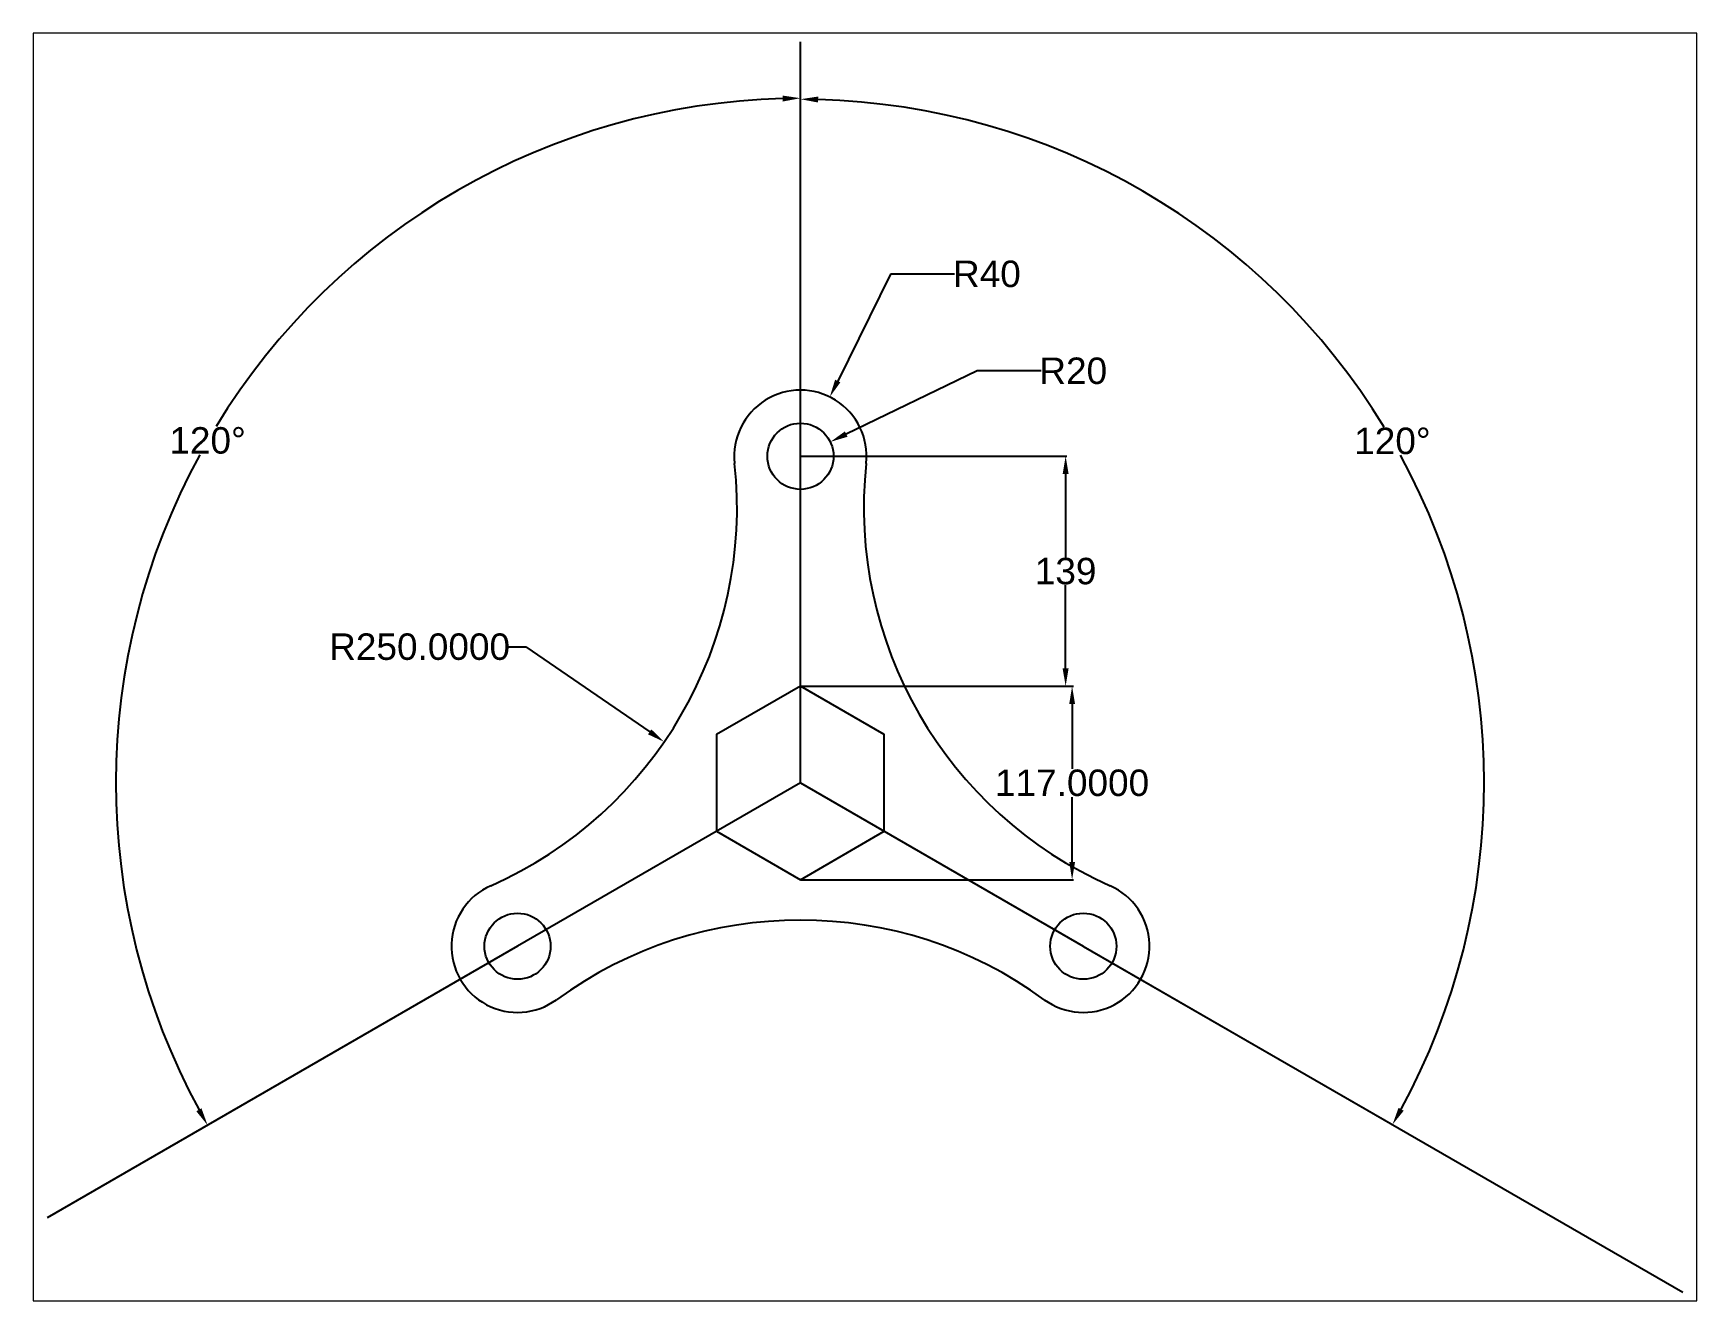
# Paper-space layout 'Layout1' of a CAD drawing. Header units: millimetres. Extents: x 1.05 to 9.45, y 0.8 to 7.2.
# The model-space entities are those that its viewports show. They can reach past a viewport. Long polylines and large blocks are cut down to what shows.
import ezdxf

# ---------------------------------------------------------------- set-up
doc = ezdxf.new("R2010")
doc.units = ezdxf.units.MM
doc.header["$LTSCALE"] = 4
doc.header["$MEASUREMENT"] = 0
doc.linetypes.add('ACAD_ISO02W100', pattern=[15, 12, -3])
doc.styles.get("Standard").update_dxf_attribs({"font": 'arial.ttf'})
doc.dimstyles.get("Standard").update_dxf_attribs({"dimscale": 4, "dimtxt": 4, "dimasz": 2.68, "dimexe": 0.18, "dimexo": 0.0625, "dimgap": 0.09, "dimtad": 0, "dimtih": 1, "dimtoh": 1, "dimdec": 4, "dimzin": 0, "dimdsep": 46, "dimtxsty": 'Standard', "dimcen": 0.09, "dimadec": 0, "dimazin": 0, "dimtfac": 1, "dimtdec": 4, "dimtofl": 0, "dimtmove": 0, "dimatfit": 3, "dimfxl": 1, "dimtolj": 1, "dimtzin": 0, "dimarcsym": 0})

# ---------------------------------------------------------------- blocks, each defined once
blk = doc.blocks.new('*D2')
at = {"color": 0, "lineweight": -2, "transparency": 16777216}
for p, q in [((878.7, 880), (878.7, 1096.9)), ((707.4, 583.3), (519.5, 474.9))]:
    blk.add_line(p, q, dxfattribs=at)
for start, end in [(91.4838, 148.6272), (151.3541, 208.5162)]:
    blk.add_arc((878.7, 682.2), 413.9, start, end, dxfattribs=at)
at = {"color": 0, "lineweight": 100, "transparency": 16777216}
for points in [[(867.9, 1097.8), (868, 1094.2), (878.7, 1096.2)], [(516.5, 485.5), (513.4, 483.7), (520.2, 475.3)]]:
    blk.add_solid(points, dxfattribs=at)
at = {"layer": 'Defpoints', "color": 0, "lineweight": 100, "transparency": 16777216}
for p in [(612.6, 999.3), (878.7, 879.7), (878.7, 740.7), (878.7, 682.2), (707.6, 583.5)]:
    blk.add_point(p, dxfattribs=at)
at = {"color": 0, "lineweight": 100, "transparency": 16777216, "insert": (520.2, 889.2), "char_height": 16, "attachment_point": 5}
blk.add_mtext('\\A1;120°', dxfattribs=at)
blk = doc.blocks.new('*D3')
at = {"color": 0, "lineweight": -2, "transparency": 16777216}
for p, q in [((878.7, 880), (878.7, 1096.3)), ((1049.9, 583.3), (1237.2, 475.2))]:
    blk.add_line(p, q, dxfattribs=at)
for start, end in [(31.3748, 88.514), (331.486, 28.644)]:
    blk.add_arc((878.7, 682.2), 413.3, start, end, dxfattribs=at)
at = {"color": 0, "lineweight": 100, "transparency": 16777216}
for points in [[(889.3, 1093.6), (889.4, 1097.2), (878.7, 1095.6)], [(1243.4, 484), (1240.3, 485.8), (1236.6, 475.6)]]:
    blk.add_solid(points, dxfattribs=at)
at = {"layer": 'Defpoints', "color": 0, "lineweight": 100, "transparency": 16777216}
for p in [(878.7, 879.7), (1285.7, 754), (878.7, 740.7), (878.7, 682.2), (1049.7, 583.5)]:
    blk.add_point(p, dxfattribs=at)
at = {"color": 0, "lineweight": 100, "transparency": 16777216, "insert": (1236.6, 888.9), "char_height": 16, "attachment_point": 5}
blk.add_mtext('\\A1;120%%D', dxfattribs=at)
blk = doc.blocks.new('*D4')
at = {"color": 0, "lineweight": -2, "transparency": 16777216}
for p, q in [((878.9, 879.7), (1039.7, 879.7)), ((1039, 869), (1039, 818.8)), ((1039, 751.4), (1039, 801.7)), ((878.9, 740.7), (1039.7, 740.7))]:
    blk.add_line(p, q, dxfattribs=at)
at = {"color": 0, "lineweight": 100, "transparency": 16777216}
for points in [[(1037.2, 869), (1040.8, 869), (1039, 879.7)], [(1037.2, 751.4), (1040.8, 751.4), (1039, 740.7)]]:
    blk.add_solid(points, dxfattribs=at)
at = {"layer": 'Defpoints', "color": 0, "lineweight": 100, "transparency": 16777216}
for p in [(878.7, 879.7), (1039, 879.7), (878.7, 740.7)]:
    blk.add_point(p, dxfattribs=at)
at = {"color": 0, "lineweight": 100, "transparency": 16777216, "insert": (1039, 810.2), "char_height": 16, "attachment_point": 5}
blk.add_mtext('\\A1;139', dxfattribs=at)
blk = doc.blocks.new('*D5')
at = {"color": 0, "lineweight": -2, "transparency": 16777216}
for p, q in [((878.9, 740.7), (1043.7, 740.7)), ((1042.9, 730), (1042.9, 690.8)), ((1042.9, 634.4), (1042.9, 673.7)), ((878.9, 623.7), (1043.7, 623.7))]:
    blk.add_line(p, q, dxfattribs=at)
at = {"color": 0, "lineweight": 100, "transparency": 16777216}
for points in [[(1041.2, 730), (1044.7, 730), (1042.9, 740.7)], [(1041.2, 634.4), (1044.7, 634.4), (1042.9, 623.7)]]:
    blk.add_solid(points, dxfattribs=at)
at = {"layer": 'Defpoints', "color": 0, "lineweight": 100, "transparency": 16777216}
for p in [(878.7, 740.7), (878.7, 623.7), (1042.9, 623.7)]:
    blk.add_point(p, dxfattribs=at)
at = {"color": 0, "lineweight": 100, "transparency": 16777216, "insert": (1042.9, 682.2), "char_height": 16, "attachment_point": 5}
blk.add_mtext('\\A1;117.0000', dxfattribs=at)
blk = doc.blocks.new('*D6')
at = {"color": 0, "lineweight": -2, "transparency": 16777216}
for p, q in [((702, 764.5), (712.7, 764.5)), ((712.7, 764.5), (787.5, 713.1))]:
    blk.add_line(p, q, dxfattribs=at)
at = {"color": 0, "lineweight": 100, "transparency": 16777216}
blk.add_solid([(788.5, 714.6), (786.5, 711.6), (796.3, 707)], dxfattribs=at)
at = {"layer": 'Defpoints', "color": 0, "lineweight": 100, "transparency": 16777216}
for p in [(590.3, 848.7), (796.3, 707)]:
    blk.add_point(p, dxfattribs=at)
at = {"color": 0, "lineweight": 100, "transparency": 16777216, "insert": (648.4, 764.5), "char_height": 16, "attachment_point": 5}
blk.add_mtext('\\A1;R250.0000', dxfattribs=at)
blk = doc.blocks.new('*D7')
at = {"color": 0, "lineweight": -2, "transparency": 16777216}
for p, q in [((985.5, 931.3), (906.3, 893.1)), ((1024.2, 931.3), (985.5, 931.3)), ((878.3, 879.7), (879, 879.7)), ((878.7, 879.4), (878.7, 880.1))]:
    blk.add_line(p, q, dxfattribs=at)
at = {"color": 0, "lineweight": 100, "transparency": 16777216}
blk.add_solid([(905.5, 894.7), (907.1, 891.5), (896.7, 888.4)], dxfattribs=at)
at = {"layer": 'Defpoints', "color": 0, "lineweight": 100, "transparency": 16777216}
for p in [(896.7, 888.4), (878.7, 879.7)]:
    blk.add_point(p, dxfattribs=at)
at = {"color": 0, "lineweight": 100, "transparency": 16777216, "insert": (1043.6, 931.3), "char_height": 16, "attachment_point": 5}
blk.add_mtext('\\A1;R20', dxfattribs=at)
blk = doc.blocks.new('*D8')
at = {"color": 0, "lineweight": -2, "transparency": 16777216}
for p, q in [((933.2, 989.9), (901.2, 925.2)), ((971.9, 989.9), (933.2, 989.9)), ((878.3, 879.7), (879, 879.7)), ((878.7, 879.4), (878.7, 880.1))]:
    blk.add_line(p, q, dxfattribs=at)
at = {"color": 0, "lineweight": 100, "transparency": 16777216}
blk.add_solid([(899.6, 926), (902.8, 924.4), (896.4, 915.6)], dxfattribs=at)
at = {"layer": 'Defpoints', "color": 0, "lineweight": 100, "transparency": 16777216}
for p in [(896.4, 915.6), (878.7, 879.7)]:
    blk.add_point(p, dxfattribs=at)
at = {"color": 0, "lineweight": 100, "transparency": 16777216, "insert": (991.4, 989.9), "char_height": 16, "attachment_point": 5}
blk.add_mtext('\\A1;R40', dxfattribs=at)

msp = doc.modelspace()

# ---------------------------------------------------------------- linework, layer by layer
at = {"linetype": 'ACAD_ISO02W100'}
for p, q in [((878.6534, 879.72377), (878.6534, 1130.3635)), ((878.6534, 740.72377), (878.6534, 879.72377)), ((878.6534, 682.22377), (878.6534, 740.72377)), ((878.6534, 682.22377), (707.61339, 583.47377)), ((878.6534, 682.22377), (1049.69342, 583.47377)), ((707.61339, 583.47377), (423.30334, 419.32729)), ((1049.69342, 583.47377), (1412.08008, 374.24974))]:
    msp.add_line(p, q, dxfattribs=at)
msp.add_lwpolyline([(827.99092, 652.97377), (878.6534, 623.72377), (929.31589, 652.97377), (929.31589, 711.47377), (878.6534, 740.72377), (827.99092, 711.47377)], close=True)
for centre in [(878.6534, 879.72377), (707.61339, 583.47377), (1049.69342, 583.47377)]:
    msp.add_circle(centre, 20)
for centre, radius, start, end in [((878.6534, 879.72377), 40, 353.85766821, 186.14233179), ((590.31825, 848.69415), 250, 293.85766821, 6.14233179), ((1166.98856, 848.69415), 250, 173.85766821, 246.14233179), ((707.61339, 583.47377), 40, 113.85766821, 306.14233179), ((1049.69342, 583.47377), 40, 233.85766821, 66.14233179), ((878.6534, 349.28301), 250, 53.85766821, 126.14233179)]:
    msp.add_arc(centre, radius, start, end)

# ---------------------------------------------------------------- dimensions: what is measured, and where the dimension line sits
at = {"lineweight": 100}
dim = msp.add_angular_dim_2l(base=(612.57379, 999.32511), line1=((878.6534, 682.22377), (707.61339, 583.47377)), line2=((878.6534, 740.72377), (878.6534, 879.72377)), dimstyle='Standard', dxfattribs=at)
dim.commit()
dim.dimension.update_dxf_attribs({"geometry": '*D2', "text_midpoint": (520.16531, 889.19697)})
dim = msp.add_angular_dim_2l(base=(1285.71812, 754.00027), line1=((878.6534, 682.22377), (1049.69342, 583.47377)), line2=((878.6534, 740.72377), (878.6534, 879.72377)), text='120%%D', dimstyle='Standard', dxfattribs=at)
dim.commit()
dim.dimension.update_dxf_attribs({"geometry": '*D3', "text_midpoint": (1236.62011, 888.89595)})
for mpoint, text, picture, middle in [((896.41204, 915.56552), 'R40', '*D8', (991.36214, 989.86647)), ((896.66432, 888.41899), 'R20', '*D7', (1043.61575, 931.29688))]:
    dim = msp.add_radius_dim(center=(878.6534, 879.72377), mpoint=mpoint, text=text, dimstyle='Standard', dxfattribs=at)
    dim.commit()
    dim.dimension.update_dxf_attribs({"geometry": picture, "text_midpoint": middle, "dimtype": 164})
dim = msp.add_linear_dim(base=(1039.0079, 879.72377), p1=(878.6534, 740.72377), p2=(878.6534, 879.72377), angle=90, text='139', dimstyle='Standard', dxfattribs=at)
dim.commit()
dim.dimension.update_dxf_attribs({"geometry": '*D4', "text_midpoint": (1039.0079, 810.22377)})
dim = msp.add_radius_dim(center=(590.31825, 848.69415), mpoint=(796.30728, 707.03076), dimstyle='Standard', dxfattribs=at)
dim.commit()
dim.dimension.update_dxf_attribs({"geometry": '*D6', "text_midpoint": (648.38998, 764.50089), "dimtype": 164})
dim = msp.add_linear_dim(base=(1042.9406, 623.72377), p1=(878.6534, 740.72377), p2=(878.6534, 623.72377), angle=90, dimstyle='Standard', dxfattribs=at)
dim.commit()
dim.dimension.update_dxf_attribs({"geometry": '*D5', "text_midpoint": (1042.9406, 682.22377)})

psp = doc.layouts.get("Layout1")

# ---------------------------------------------------------------- viewports
at = {"layer": '0', "lineweight": 100}
psp.add_viewport(center=(5.25, 4), size=(8.4, 6.4), view_center_point=(917.69171, 752.30662), view_height=766.3085606, dxfattribs=at)

doc.saveas('drawing.dxf')
